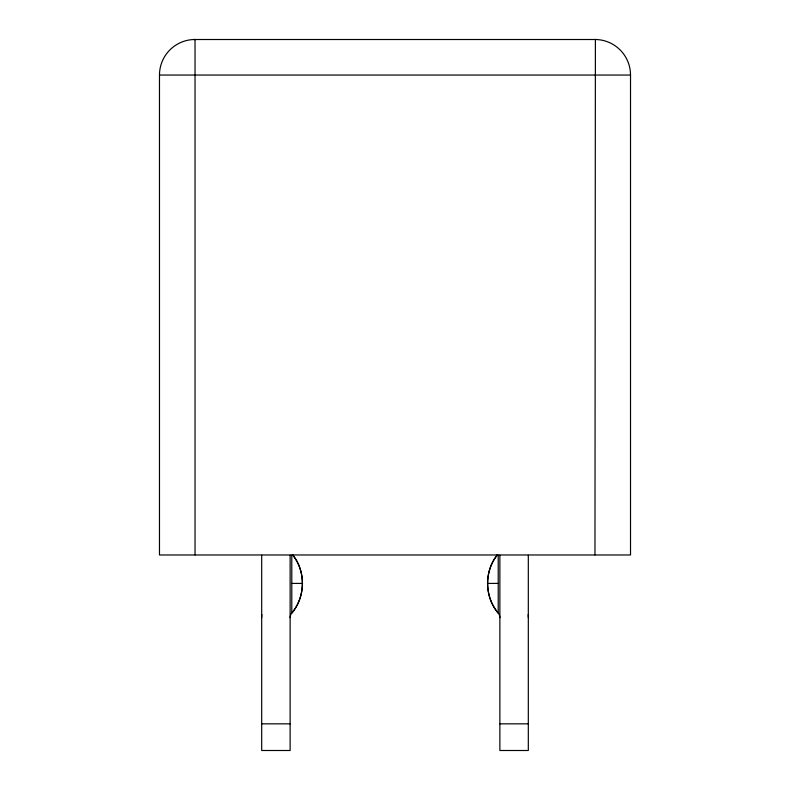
<?xml version="1.0" encoding="UTF-8"?>
<svg xmlns="http://www.w3.org/2000/svg" width="790" height="790" viewBox="0 0 790 790"><rect width="100%" height="100%" fill="white"/><g stroke="black" fill="none" stroke-linecap="round" stroke-linejoin="round"><path stroke-width="1.19" d="M291.787 555.41L291.787 613.089C305.552 596.776 306.026 571.13 292.399 554.61C306.076 571.101 305.602 596.806 291.787 613.089A7.11 7.11 0 0 0 290.127 617.652M498.214 555.41L498.214 613.089C484.428 596.756 483.954 571.18 497.582 554.61C484.033 571.2 484.349 596.776 498.214 613.089A7.11 7.11 0 0 1 499.873 617.652M194.607 39.51L595.729 39.51M194.271 39.51L195.031 39.5L195.031 554.975M159.481 75.05L630.519 75.05L630.519 554.975L159.481 554.975L159.481 75.05A35.55 35.55 0 0 1 195.031 39.5M291.787 583.415L302.57 583.415M487.43 583.415L498.214 583.415M261.688 723.837L290.127 723.837M499.873 723.837L528.312 723.837M594.969 554.975L595.393 39.51M528.312 555.251L528.312 750.5L499.873 750.5L499.873 555.251M290.127 555.251L290.127 750.5L261.688 750.5L261.688 555.251M261.688 617.652A35.55 35.55 0 0 1 261.826 614.561M528.174 614.561A35.55 35.55 0 0 1 528.312 617.652M594.969 39.5A35.55 35.55 0 0 1 630.519 75.05"/></g></svg>
